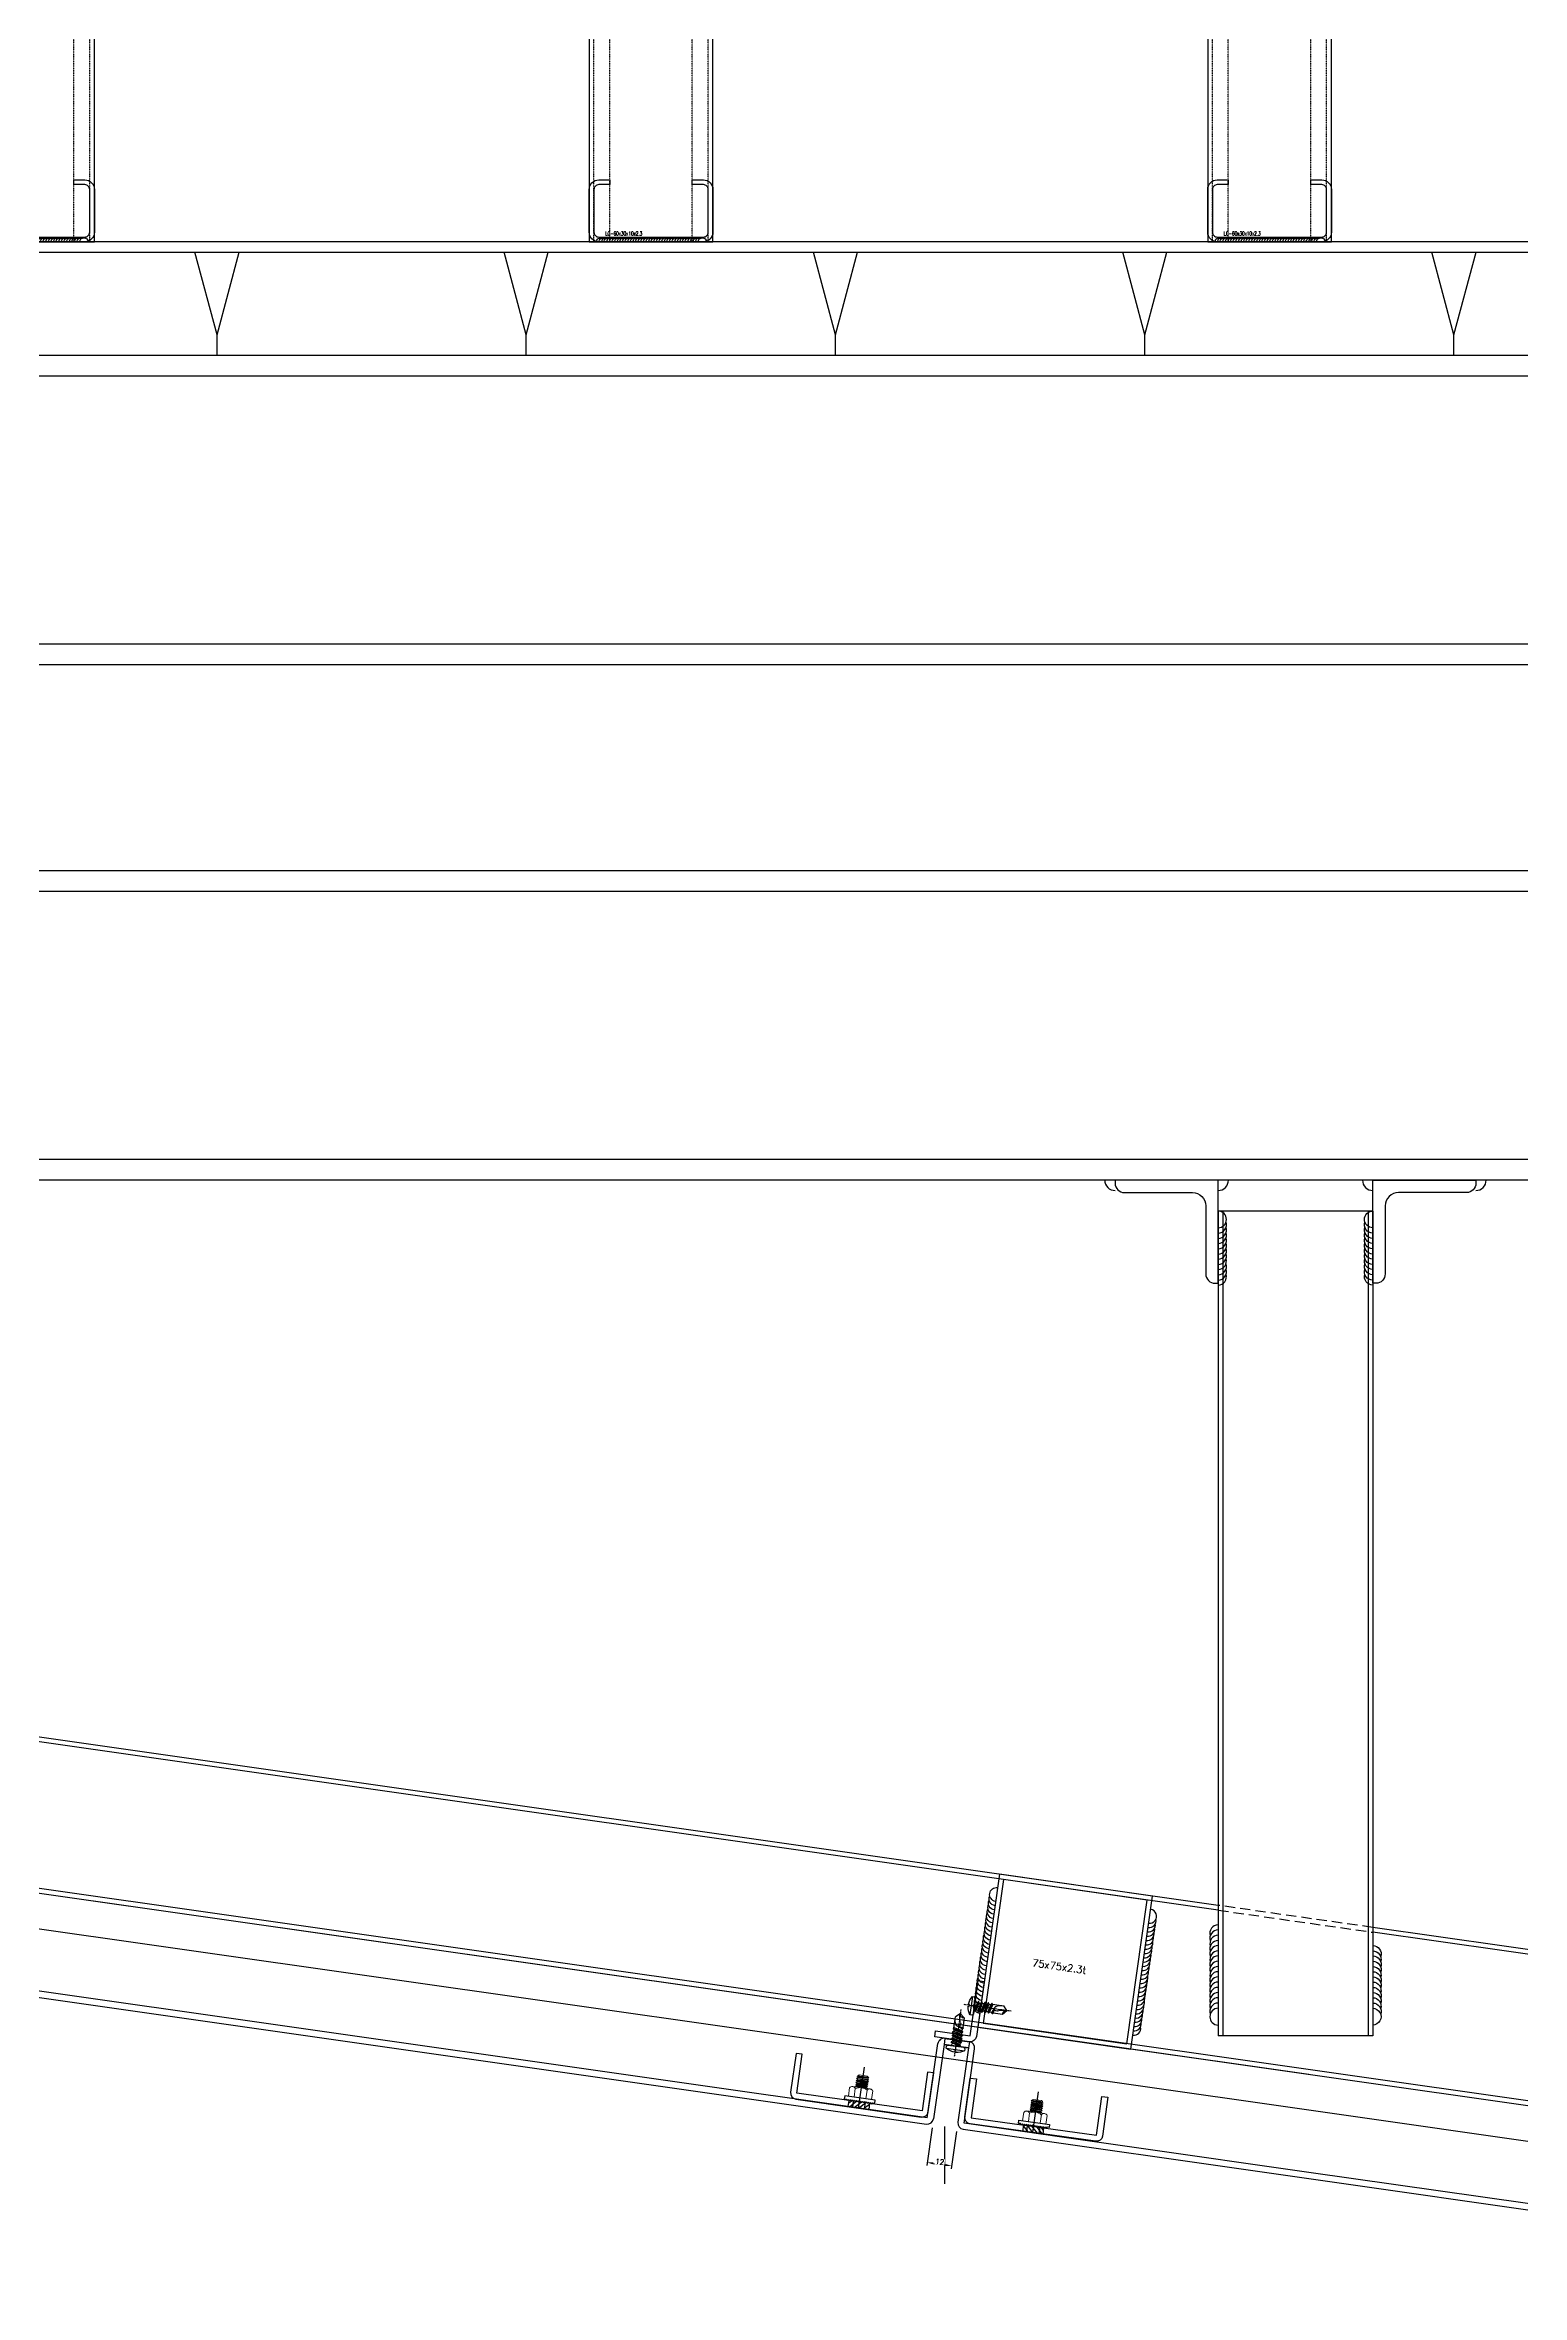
# Model space of a CAD drawing. Extents: x -3378 to 102197, y -3799 to 48702.
# Drawn here: x 57815 to 58531, y 27852 to 28944 of the extents above; entities that cross this region are included whole.
import ezdxf

# ---------------------------------------------------------------- set-up
doc = ezdxf.new("R2010")
doc.units = 0
for name, pattern in [('CENTER', [2, 1.25, -0.25, 0.25, -0.25]), ('HIDDEN', [0.375, 0.25, -0.125]), ('Hidden 1_16_', [0.023813, 0.015875, -0.007938])]:
    doc.linetypes.add(name, pattern=pattern)
for name, color, linetype in [('##-鐵件', 1, 'Continuous'), ('11', 11, 'Continuous'), ('24WELD', 55, 'Continuous'), ('3', 3, 'Continuous'), ('4', 4, 'Continuous'), ('6', 6, 'Continuous'), ('ARR', 6, 'Continuous'), ('BCM-DIM', 54, 'Continuous'), ('BCM-SIL', 8, 'Continuous'), ('GM_ANNO_DIMS', 4, 'Continuous'), ('GM_SECT_15', 15, 'Continuous'), ('GM_STEL_PRIM', 3, 'Continuous'), ('STRUCTURAL', 3, 'Continuous'), ('螺絲、螺栓', 4, 'Continuous'), ('視覺模型鋁擠型暫替', 4, 'Continuous'), ('金屬面材 METAL PANEL', 2, 'Continuous'), ('鐵件', 6, 'Continuous'), ('隱藏線 HIDDEN', 8, 'HIDDEN')]:
    doc.layers.add(name, color=color, linetype=linetype)
doc.layers.add('#不列印', color=250, linetype='Continuous', plot=False)
doc.layers.add('不顯示', color=254, linetype='Continuous', plot=False)
doc.layers.add('12', color=3, linetype='Continuous', lineweight=9)
doc.styles.add('DIM', font='simplex.shx', dxfattribs={"bigfont": 'chineset.shx'})
doc.styles.add('romans', font='romans.shx', dxfattribs={"width": 0.5, "bigfont": ' chineset.shx'})
doc.styles.get("Standard").update_dxf_attribs({"font": 'romans.shx', "bigfont": 'chinese.shx'})
doc.dimstyles.new('b4-3', dxfattribs={"dimtxt": 5, "dimasz": 3, "dimexe": 1.5, "dimexo": 1.5, "dimgap": 0, "dimtad": 1, "dimtxsty": 'Standard', "dimcen": -1.5, "dimdle": 1, "dimclrd": 256, "dimclre": 256, "dimclrt": 3, "dimadec": 0, "dimazin": 0, "dimtfac": 1, "dimtmove": 0, "dimatfit": 3, "dimfxl": 0.18, "dimtfill": 1, "dimarcsym": 1})

# ---------------------------------------------------------------- blocks, each defined once
blk = doc.blocks.new('St-LC-60x30x10x2_3')
at = {"layer": 'STRUCTURAL', "color": 0, "linetype": 'ByBlock', "lineweight": -2}
blk.add_lwpolyline([(14.8, 38.4), (14.8, 36.1), (9.4, 36.1, 0.414214), (7.1, 33.8), (7.1, 13, 0.414214), (9.4, 10.7), (60.2, 10.7, 0.414214), (62.5, 13), (62.5, 33.8, 0.414214), (60.2, 36.1), (54.8, 36.1), (54.8, 38.4), (60.2, 38.4, -0.414214), (64.8, 33.8), (64.8, 13, -0.414214), (60.2, 8.4), (9.4, 8.4, -0.414214), (4.8, 13), (4.8, 33.8, -0.414214), (9.4, 38.4)], format="xyb", close=True, dxfattribs=at)
at = {"layer": 'Defpoints', "color": 0, "linetype": 'ByBlock', "lineweight": -2, "style": 'romans', "width": 0.6}
blk.add_text('LC-60x30x10x2.3', height=2, rotation=360, dxfattribs=at).set_placement((12.6, 11.4))
blk = doc.blocks.new('*U730')
at = {"layer": '##-鐵件', "color": 1}
blk.add_lwpolyline([(1692.3, 30), (1489.8, 30), (1489.8, -30), (1692.3, -30)], close=True, dxfattribs=at)
at = {"color": 251, "linetype": 'Hidden 1_16_', "ltscale": 5}
for p, q in [((1692.3, 27.7), (1489.8, 27.7)), ((1692.3, 20), (1489.8, 20)), ((1692.3, -20), (1489.8, -20)), ((1692.3, -27.7), (1489.8, -27.7))]:
    blk.add_line(p, q, dxfattribs=at)
at = {"layer": '#不列印', "rotation": 90}
blk.add_blockref('St-LC-60x30x10x2_3', (1700.6, -34.8), dxfattribs=at)
blk = doc.blocks.new('*U240')
at = {"layer": '鐵件', "rotation": 270}
blk.add_blockref('*U730', (0, 1591), dxfattribs=at)
blk = doc.blocks.new('*U241')
at = {"color": 0, "linetype": 'ByBlock', "lineweight": -2}
for p in [(1500, 0), (1800, 0), (2100, 0)]:
    blk.add_blockref('*U240', p, dxfattribs=at)
blk = doc.blocks.new('*U731')
for centre, end in [((2.7, 84), 196.3529), ((2.8, 86.5), 196.3529), ((2.9, 89), 196.3529), ((3, 94), 196.3529), ((3, 91.5), 196.3529), ((3.1, 96.4), 196.3529), ((3.2, 98.9), 196.3529), ((3.3, 101.4), 196.3529), ((2, 61.5), 196.3529), ((2.1, 64), 196.3529), ((2.2, 69), 196.3529), ((2.2, 66.5), 196.3529), ((2.3, 71.5), 196.3529), ((2.4, 74), 196.3529), ((2.5, 76.5), 196.3529), ((2.6, 81.5), 196.3529), ((2.6, 79), 196.3529), ((1.3, 41.5), 196.3529), ((1.4, 44), 196.3529), ((1.5, 46.5), 196.3529), ((1.6, 49), 196.3529), ((1.7, 54), 196.3529), ((1.7, 51.5), 196.3529), ((1.8, 56.5), 196.3529), ((1.9, 59), 196.3529), ((0.6, 19), 196.3529), ((0.7, 21.5), 196.3529), ((0.8, 24), 196.3529), ((0.9, 29), 196.3529), ((0.9, 26.5), 196.3529), ((1, 31.5), 196.3529), ((1.1, 34), 196.3529), ((1.2, 36.5), 196.3529), ((1.3, 39), 196.3529), ((0.1, 4), 268.1431), ((0.2, 6.5), 196.3529), ((0.3, 9), 196.3529), ((0.4, 11.5), 196.3529), ((0.5, 16.5), 196.3529), ((0.5, 14), 196.3529)]:
    blk.add_arc(centre, 4, 88.1431, end)
blk = doc.blocks.new('*U242')
at = {"layer": '24WELD', "xscale": -0.5062500000000003, "yscale": 0.5062500000000004, "zscale": 0.5062500000000004, "rotation": 88.14306280164571}
blk.add_blockref('*U731', (26.7, -1), dxfattribs=at)
blk = doc.blocks.new('*U243')
at = {"color": 0, "linetype": 'ByBlock', "lineweight": -2}
for p in [(1200, 0), (1500, 0), (1800, 0)]:
    blk.add_blockref('*U242', p, dxfattribs=at)
blk = doc.blocks.new('陽台地板')
for name, p in [('*U241', (100, -148.7, 0)), ('*U243', (400.2, -249, 0))]:
    blk.add_blockref(name, p)
blk = doc.blocks.new('*U779')
at = {"layer": 'GM_STEL_PRIM'}
for p, q in [((0, -15), (-10.7, 25)), ((0, -15), (10.7, 25)), ((0, -25), (0, -15))]:
    blk.add_line(p, q, dxfattribs=at)
blk = doc.blocks.new('*U780')
at = {"layer": 'GM_ANNO_DIMS', "color": 0, "linetype": 'ByBlock', "lineweight": -2}
for p in [(1650, 0), (1800, 0), (1950, 0), (2100, 0), (2250, 0)]:
    blk.add_blockref('*U779', p, dxfattribs=at)
blk = doc.blocks.new('*U298')
for centre, end in [((3.9, -0.7), 170.022), ((6.4, -1.1), 98.2318), ((8.9, -1.6), 98.2318), ((11.3, -2), 98.2318), ((13.8, -2.4), 98.2318), ((16.3, -2.9), 98.2318), ((18.7, -3.3), 98.2318), ((21.2, -3.7), 98.2318), ((23.6, -4.2), 98.2318), ((26.1, -4.6), 98.2318), ((28.6, -5), 98.2318), ((31, -5.5), 98.2318)]:
    blk.add_arc(centre, 4, 350.022, end)
blk = doc.blocks.new('*U299')
for centre, end in [((3.9, -0.7), 170.022), ((6.4, -1.1), 98.2318), ((8.9, -1.6), 98.2318), ((11.3, -2), 98.2318), ((13.8, -2.4), 98.2318), ((16.3, -2.9), 98.2318), ((18.7, -3.3), 98.2318), ((21.2, -3.7), 98.2318), ((23.6, -4.2), 98.2318), ((26.1, -4.6), 98.2318), ((28.6, -5), 98.2318), ((31, -5.5), 98.2318)]:
    blk.add_arc(centre, 4, 350.022, end)
blk = doc.blocks.new('75x75x2.3t')
at = {"layer": 'GM_SECT_15'}
for points in [[(0, -75), (75, -75), (75, 0), (0, 0)], [(2.3, -72.7), (72.7, -72.7), (72.7, -2.3), (2.3, -2.3)]]:
    blk.add_lwpolyline(points, close=True, dxfattribs=at)
at = {"layer": '不顯示', "linetype": 'Continuous', "insert": (21.8, -38.5), "char_height": 3.5, "attachment_point": 1, "style": 'DIM'}
blk.add_mtext_dynamic_manual_height_columns('75x75x2.3t', width=3.486, gutter_width=17.5, heights=[0], dxfattribs=at)
blk = doc.blocks.new('*U286')
for centre, end in [((-69, 2.2), 286.3529), ((-66.5, 2.2), 286.3529), ((-64, 2.1), 286.3529), ((-61.5, 2), 286.3529), ((-59, 1.9), 286.3529), ((-56.5, 1.8), 286.3529), ((-54, 1.7), 286.3529), ((-51.5, 1.7), 286.3529), ((-49, 1.6), 286.3529), ((-46.5, 1.5), 286.3529), ((-44, 1.4), 286.3529), ((-41.5, 1.3), 286.3529), ((-39, 1.3), 286.3529), ((-36.5, 1.2), 286.3529), ((-34, 1.1), 286.3529), ((-31.5, 1), 286.3529), ((-29, 0.9), 286.3529), ((-26.5, 0.9), 286.3529), ((-24, 0.8), 286.3529), ((-21.5, 0.7), 286.3529), ((-19, 0.6), 286.3529), ((-16.5, 0.5), 286.3529), ((-14, 0.5), 286.3529), ((-11.5, 0.4), 286.3529), ((-9, 0.3), 286.3529), ((-6.5, 0.2), 286.3529), ((-4, 0.1), 358.1431)]:
    blk.add_arc(centre, 4, 178.1431, end)
blk = doc.blocks.new('*U287')
for centre, end in [((-69, 2.2), 286.3529), ((-66.5, 2.2), 286.3529), ((-64, 2.1), 286.3529), ((-61.5, 2), 286.3529), ((-59, 1.9), 286.3529), ((-56.5, 1.8), 286.3529), ((-54, 1.7), 286.3529), ((-51.5, 1.7), 286.3529), ((-49, 1.6), 286.3529), ((-46.5, 1.5), 286.3529), ((-44, 1.4), 286.3529), ((-41.5, 1.3), 286.3529), ((-39, 1.3), 286.3529), ((-36.5, 1.2), 286.3529), ((-34, 1.1), 286.3529), ((-31.5, 1), 286.3529), ((-29, 0.9), 286.3529), ((-26.5, 0.9), 286.3529), ((-24, 0.8), 286.3529), ((-21.5, 0.7), 286.3529), ((-19, 0.6), 286.3529), ((-16.5, 0.5), 286.3529), ((-14, 0.5), 286.3529), ((-11.5, 0.4), 286.3529), ((-9, 0.3), 286.3529), ((-6.5, 0.2), 286.3529), ((-4, 0.1), 358.1431)]:
    blk.add_arc(centre, 4, 178.1431, end)
blk = doc.blocks.new('*U276')
for centre, end in [((3.9, -0.7), 170.022), ((6.4, -1.1), 98.2318), ((8.9, -1.6), 98.2318), ((11.3, -2), 98.2318), ((13.8, -2.4), 98.2318), ((16.3, -2.9), 98.2318), ((18.7, -3.3), 98.2318), ((21.2, -3.7), 98.2318), ((23.6, -4.2), 98.2318), ((26.1, -4.6), 98.2318), ((28.6, -5), 98.2318), ((31, -5.5), 98.2318), ((33.5, -5.9), 98.2318)]:
    blk.add_arc(centre, 4, 350.022, end)
blk = doc.blocks.new('*U277')
for centre, end in [((3.9, -0.7), 170.022), ((6.4, -1.1), 98.2318), ((8.9, -1.6), 98.2318), ((11.3, -2), 98.2318), ((13.8, -2.4), 98.2318), ((16.3, -2.9), 98.2318), ((18.7, -3.3), 98.2318), ((21.2, -3.7), 98.2318), ((23.6, -4.2), 98.2318), ((26.1, -4.6), 98.2318), ((28.6, -5), 98.2318), ((31, -5.5), 98.2318), ((33.5, -5.9), 98.2318), ((35.9, -6.3), 98.2318), ((38.4, -6.8), 98.2318), ((40.9, -7.2), 98.2318), ((43.3, -7.6), 98.2318)]:
    blk.add_arc(centre, 4, 350.022, end)
blk = doc.blocks.new('M5x16圓頭自攻')
at = {"layer": 'ARR', "color": 0, "linetype": 'CENTER', "ltscale": 0.87}
blk.add_line((18, 0), (-5.1, 0), dxfattribs=at)
at = {"layer": 'ARR', "color": 0, "linetype": 'ByBlock', "ltscale": 0.3}
for p, q in [((-1.6, -4.5), (-1.6, 4.5)), ((0.5, 2.2), (1.1, 1.9)), ((0.7, 2.1), (1.6, -2.5)), ((1.9, 1.9), (1.1, 1.9)), ((2.2, 2.5), (3.2, -2.5)), ((3.5, 1.9), (2.7, 1.9)), ((3.8, 2.5), (4.8, -2.5)), ((5.1, 1.9), (4.3, 1.9)), ((5.4, 2.5), (6.4, -2.5)), ((6.8, 1.9), (5.9, 1.9)), ((7.2, 2.5), (8.2, -2.5)), ((8.4, 1.9), (7.7, 1.9)), ((8.7, 1.9), (8, 1.9)), ((9.1, 2.5), (9.7, -0.6)), ((14.1, 2.1), (9.5, 2.1)), ((15.8, 0.1), (14.1, 2.1)), ((15.8, 0.1), (15.9, 0.1)), ((16, 0), (16, 0)), ((2.1, -1.9), (2.9, -1.9)), ((3.7, -1.9), (4.5, -1.9)), ((5.3, -1.9), (6.1, -1.9)), ((6.9, -1.9), (7.8, -1.9)), ((8.5, -2.1), (12.9, -2.1)), ((15.8, -0.1), (14.1, -2.1)), ((15.8, -0.1), (15.9, -0.1))]:
    blk.add_line(p, q, dxfattribs=at)
blk.add_lwpolyline([(-3, -0.5, 0.134476), (-1.6, -4.5), (-0.6, -4.5, 0.198912), (-0.4, -4.4), (-0.1, -4.1, 0.198912), (0, -3.9), (0, 3.9, 0.198912), (-0.1, 4.1), (-0.4, 4.4, 0.198912), (-0.6, 4.5), (-1.6, 4.5, 0.134562), (-3, 0.5), (-2.5, 0.5), (-2.5, -0.5), (-3, -0.5)], format="xyb", dxfattribs=at)
blk.add_lwpolyline([(1.1, 1.9), (2.1, -1.9), (1.8, -2.5), (1.6, -2.5), (1.3, -1.9), (0.3, 1.9), (0.5, 2.2)], dxfattribs=at)
for points in [[(3.2, -2.5), (2.9, -1.9), (1.9, 1.9), (2.2, 2.5), (2.4, 2.5), (2.7, 1.9), (3.7, -1.9), (3.4, -2.5)], [(4.8, -2.5), (4.5, -1.9), (3.5, 1.9), (3.8, 2.5), (4, 2.5), (4.3, 1.9), (5.3, -1.9), (5, -2.5)], [(6.4, -2.5), (6.1, -1.9), (5.1, 1.9), (5.4, 2.5), (5.6, 2.5), (5.9, 1.9), (6.9, -1.9), (6.6, -2.5)], [(8.2, -2.5), (7.8, -1.9), (6.8, 1.9), (7.2, 2.5), (7.3, 2.5), (7.7, 1.9), (8.7, -1.9), (8.3, -2.5)], [(9.1, 2.5), (8.7, 1.9), (9.7, -0.6), (9.5, 2.1), (9.2, 2.5)]]:
    blk.add_lwpolyline(points, close=True, dxfattribs=at)
for centre, radius, start, end in [((0.7, 3.1), 0.874, 220.3388, 257.7802), ((10.9, -0.3), 1.2, 56.152, 236.152), ((14.9, 6.9), 7.01, 241.6458, 278.008), ((15.9, 1.7), 1.82, 168.8617, 267.6865), ((15.9, 0), 0.05, 0, 90), ((1.2, -3.3), 1.44, 84.7312, 144.22), ((13.5, 4.9), 7.01, 241.6458, 274.9541), ((15.9, 0), 0.05, 270, 0)]:
    blk.add_arc(centre, radius, start, end, dxfattribs=at)
blk = doc.blocks.new('*U255')
blk.add_blockref('M5x16圓頭自攻', (0, 0))
blk = doc.blocks.new('A$C19b21843')
at = {"layer": '11'}
blk.add_lwpolyline([(3.5, 4), (3, 3.5), (3.5, 3), (3, 2.5), (3.5, 2), (3, 1.5), (3.5, 1), (3.5, 0), (5, 0), (5, 15), (3.5, 15), (3.5, 14), (3, 13.5), (3.5, 13), (3, 12.5), (3.5, 12), (3, 11.5), (3.5, 11), (3, 10.5), (3.5, 10), (3, 9.5), (3.5, 9), (3, 8.5), (3.5, 8), (3, 7.5), (3.5, 7), (3, 6.5), (3.5, 6), (3, 5.5), (3.5, 5), (3, 4.5)], close=True, dxfattribs=at)
at = {"layer": '12'}
for p, q in [((5, 13.2), (9.2, 13.2)), ((10, 11.8), (10, 3.2)), ((9.2, 10.4), (5, 10.4)), ((9.2, 4.6), (5, 4.6)), ((9.2, 1.8), (5, 1.8)), ((10, 10), (10.2, 10)), ((10, 4.9), (10, 4.6)), ((10.6, 5), (10.3, 5)), ((10.5, 10.5), (10.9, 4.6)), ((10.7, 10), (11.1, 10)), ((11.5, 5), (11.1, 5)), ((11.3, 10.5), (11.8, 4.6)), ((11.6, 10), (11.9, 10)), ((12.4, 5), (12, 5)), ((12.2, 10.5), (12.6, 4.6)), ((12.5, 10), (12.8, 10)), ((13.2, 5), (12.9, 5)), ((13.1, 10.5), (13.5, 4.6)), ((13.4, 10), (13.7, 10)), ((14.1, 5), (13.8, 5)), ((14, 10.5), (14.4, 4.6)), ((14.2, 10), (14.6, 10)), ((15, 5), (14.6, 5)), ((14.8, 10.5), (15.3, 4.6))]:
    blk.add_line(p, q, dxfattribs=at)
for points in [[(10, 4.6), (10, 4.6), (10.3, 5), (10, 8.4)], [(15.1, 10), (15.5, 10), (15.5, 5.4)], [(15.5, 10), (16, 9.5), (16, 5.5), (15.5, 5)]]:
    blk.add_lwpolyline(points, dxfattribs=at)
for points in [[(10.7, 10), (10.5, 10.5), (10.2, 10), (10.6, 5), (10.9, 4.6), (11.1, 5)], [(11.6, 10), (11.3, 10.5), (11.1, 10), (11.5, 5), (11.8, 4.6), (12, 5)], [(12.5, 10), (12.2, 10.5), (11.9, 10), (12.4, 5), (12.6, 4.6), (12.9, 5)], [(13.4, 10), (13.1, 10.5), (12.8, 10), (13.2, 5), (13.5, 4.6), (13.8, 5)], [(14.2, 10), (14, 10.5), (13.7, 10), (14.1, 5), (14.4, 4.6), (14.6, 5)], [(15.1, 10), (14.8, 10.5), (14.6, 10), (15, 5), (15.3, 4.6), (15.5, 5)]]:
    blk.add_lwpolyline(points, close=True, dxfattribs=at)
for centre, radius, start, end in [((8.3, 11.8), 1.66, 300, 60), ((4.6, 7.5), 5.37, 327.686, 32.314), ((8.3, 3.2), 1.66, 300, 60)]:
    blk.add_arc(centre, radius, start, end, dxfattribs=at)
at = {"layer": '3'}
for p, q in [((0, 12), (3.3, 8.8)), ((1.8, 12.5), (3.4, 10.9)), ((3, 10.5), (0, 10.5)), ((0, 9.7), (3.1, 6.6)), ((0, 7.5), (3.5, 4)), ((0, 5.2), (2.7, 2.5)), ((0, 4.5), (3, 4.5)), ((0, 3), (0.5, 2.5))]:
    blk.add_line(p, q, dxfattribs=at)
at = {"layer": '4'}
blk.add_line((0, 7.5), (20, 7.5), dxfattribs=at)
at = {"layer": '6'}
blk.add_lwpolyline([(0, 12.5), (3, 12.5), (3.5, 12), (3, 11.5), (3.5, 11), (3, 10.5), (3.5, 10), (3, 9.5), (3.5, 9), (3, 8.5), (3.5, 8), (3, 7.5), (3.5, 7), (3, 6.5), (3.5, 6), (3, 5.5), (3.5, 5), (3, 4.5), (3.5, 4), (3, 3.5), (3.5, 3), (3, 2.5), (0, 2.5)], close=True, dxfattribs=at)
blk = doc.blocks.new('*D850')
at = {"layer": 'Defpoints', "color": 0, "transparency": 16777216}
for p in [(58245.2, 27934.8), (58257.1, 27933.1, 0)]:
    blk.add_point(p, dxfattribs=at)
at = {"layer": '不顯示', "lineweight": -2, "transparency": 16777216}
for p, q in [((58245, 27933.3), (58242.4, 27915.1)), ((58256.8, 27931.6), (58254.2, 27913.4)), ((58245.5, 27916.1), (58251.5, 27915.3))]:
    blk.add_line(p, q, dxfattribs=at)
at = {"layer": '不顯示', "transparency": 16777216}
for points in [[(58245.6, 27916.6), (58245.5, 27915.6), (58242.6, 27916.5)], [(58251.6, 27915.8), (58251.4, 27914.8), (58254.5, 27914.8)]]:
    blk.add_solid(points, dxfattribs=at)
at = {"layer": '不顯示', "color": 3, "transparency": 16777216, "insert": (58248.7, 27916.9), "char_height": 2.5, "attachment_point": 5, "rotation": 351.8791, "bg_fill": 3, "box_fill_scale": 1.1, "bg_fill_color": 256, "bg_fill_true_color": 13158600, "bg_fill_transparency": 0}
blk.add_mtext('12', dxfattribs=at)
at = {"layer": 'Defpoints', "color": 0, "transparency": 16777216}
blk.add_point((58254.5, 27914.8), dxfattribs=at)

msp = doc.modelspace()

# ---------------------------------------------------------------- linework, layer by layer
at = {"color": 2}
for centre, start, end in [((58333.707, 28392.995), 180, 270), ((58383.707, 28392.995), 270, 360), ((58458.707, 28392.995), 180, 270), ((58508.707, 28392.995), 270, 360)]:
    msp.add_arc(centre, 5, start, end, dxfattribs=at)
msp.add_arc((58383.707, 28392.995), 5, 179.999999, 180)
at = {"layer": 'GM_SECT_15'}
for p, q in [((58458.707, 28377.995, 0), (58383.707, 28377.995, 0)), ((58383.707, 28377.995, 0), (58383.707, 27977.995, 0)), ((58386.007, 28377.995, 0), (58386.007, 27977.995, 0)), ((58456.407, 28377.995, 0), (58456.407, 27977.995, 0)), ((58458.707, 28377.995, 0), (58458.707, 27977.995, 0)), ((58427.722, 27959.186, 0), (55938.651, 28314.367, 0)), ((58741.129, 27914.464, 0), (55938.652, 28314.367, 0)), ((58741.454, 27916.741, 0), (55940.931, 28316.365, 0)), ((58383.707, 28041.232, 0), (57458.707, 28173.224, 0)), ((58383.707, 28041.232, 0), (57458.707, 28173.224, 0)), ((58383.707, 28038.909, 0), (57458.707, 28170.901, 0)), ((58751.724, 27988.719, 0), (58458.707, 28030.53, 0)), ((58751.724, 27988.719, 0), (58458.707, 28030.53, 0)), ((58751.399, 27986.442, 0), (58458.707, 28028.207, 0)), ((58458.707, 27977.995, 0), (58383.707, 27977.995, 0))]:
    msp.add_line(p, q, dxfattribs=at)
at = {"layer": 'GM_SECT_15', "elevation": 0}
for points in [[(58377.707, 28347.495, 0.41421356), (58382.207, 28342.995), (58383.707, 28342.995), (58383.707, 28392.995), (58333.707, 28392.995), (58333.707, 28391.495, 0.41421356), (58338.207, 28386.995), (58371.207, 28386.995, -0.41421356), (58377.707, 28380.495)], [(58464.707, 28347.495, -0.41421356), (58460.207, 28342.995), (58458.707, 28342.995), (58458.707, 28392.995), (58508.707, 28392.995), (58508.707, 28391.495, -0.41421356), (58504.207, 28386.995), (58471.207, 28386.995, 0.41421356), (58464.707, 28380.495)]]:
    msp.add_lwpolyline(points, format="xyb", close=True, dxfattribs=at)
at = {"layer": 'GM_STEL_PRIM', "elevation": 0}
msp.add_lwpolyline([(58871.111, 28848.085), (56209.614, 28848.085), (56209.623, 28928.076), (56204.623, 28928.077), (56204.614, 28848.086, 0.41424728), (56209.614, 28843.085), (58871.111, 28843.085)], format="xyb", close=True, dxfattribs=at)
at = {"layer": '不顯示'}
msp.add_line((58251.111, 27906.111), (58251.111, 27933.908), dxfattribs=at)
at = {"layer": '視覺模型鋁擠型暫替', "linetype": 'Continuous'}
for p, q in [((58876.111, 28792.995, 0), (56233.707, 28792.995, 0)), ((58876.111, 28782.995, 0), (56233.707, 28782.995, 0)), ((58876.111, 28652.995, 0), (56233.707, 28652.995, 0)), ((58876.111, 28642.996, 0), (56233.707, 28642.996, 0)), ((58947.081, 28542.995, 0), (56233.707, 28542.995, 0)), ((58947.081, 28532.995, 0), (56233.707, 28532.995, 0)), ((58947.081, 28402.995, 0), (56183.927, 28402.995, 0)), ((58947.081, 28392.995, 0), (56083.707, 28392.995, 0))]:
    msp.add_line(p, q, dxfattribs=at)
at = {"layer": '金屬面材 METAL PANEL'}
for p, q in [((57517.652, 28071.901, 0), (58428.852, 27941.88, 0)), ((57502.596, 28040.716, 0), (58242.201, 27935.179, 0)), ((58242.625, 27938.149, 0), (57503.02, 28043.686, 0)), ((58242.625, 27938.149, 0), (58247.767, 27974.185, 0)), ((58250.737, 27973.761, 0), (58245.595, 27937.726, 0)), ((58251.161, 27976.731, 0), (58250.737, 27973.761, 0)), ((58250.737, 27973.761, 0), (58262.617, 27972.066, 0)), ((58262.617, 27972.066, 0), (58250.737, 27973.761, 0)), ((58263.041, 27975.036, 0), (58251.161, 27976.731, 0)), ((58251.161, 27976.731, 0), (58263.041, 27975.036, 0)), ((58263.041, 27975.036, 0), (58262.617, 27972.066, 0)), ((58262.617, 27972.066, 0), (58257.475, 27936.03, 0)), ((58260.445, 27935.606, 0), (58265.587, 27971.642, 0)), ((58428.852, 27941.88), (58730.693, 27898.809)), ((58260.021, 27932.637, 0), (58427.722, 27908.707, 0)), ((58427.722, 27911.737, 0), (58260.445, 27935.607, 0)), ((58823.866, 27855.21), (58427.722, 27911.737)), ((58427.722, 27908.707), (58823.442, 27852.24))]:
    msp.add_line(p, q, dxfattribs=at)
at = {"layer": '金屬面材 METAL PANEL', "elevation": 0}
msp.add_lwpolyline([(58246.627, 27980.375), (58263.461, 27978.006), (58267.251, 28004.739), (58270.221, 28004.321), (58266.432, 27977.588, -0.41421356), (58263.043, 27975.035), (58246.209, 27977.404)], format="xyb", close=True, dxfattribs=at)
at = {"layer": '金屬面材 METAL PANEL', "linetype": 'Continuous', "elevation": 0}
for points in [[(58179.011, 27969.448), (58176.327, 27950.639, 0.41421344), (58178.873, 27947.245), (58239.655, 27938.572, 0.41421356), (58243.049, 27941.118), (58245.733, 27959.928), (58245.733, 27959.928), (58242.763, 27960.351), (58242.763, 27960.351), (58240.079, 27941.542), (58179.297, 27950.215), (58181.981, 27969.025), (58179.011, 27969.448)], [(58330.219, 27948.173), (58327.609, 27929.353, -0.41421344), (58324.225, 27926.794), (58263.409, 27935.23, -0.41421356), (58260.85, 27938.613), (58263.461, 27957.433), (58263.461, 27957.433), (58266.432, 27957.021), (58266.432, 27957.021), (58263.822, 27938.201), (58324.637, 27929.765), (58327.248, 27948.585), (58330.219, 27948.173)]]:
    msp.add_lwpolyline(points, format="xyb", dxfattribs=at)
at = {"layer": '金屬面材 METAL PANEL'}
for centre, start, end in [((58250.737, 27973.761, 0), 81.879077, 171.879077), ((58262.617, 27972.066, 0), 351.879072, 81.879072), ((58242.625, 27938.149, 0), 261.879076, 351.87901), ((58260.445, 27935.607, 0), 171.879139, 261.879073)]:
    msp.add_arc(centre, 3, start, end, dxfattribs=at)
at = {"layer": '隱藏線 HIDDEN', "linetype": 'HIDDEN', "ltscale": 20}
for p, q in [((58458.707, 28030.53, 0), (58383.707, 28041.232, 0)), ((58383.707, 28038.909, 0), (58458.707, 28028.207, 0))]:
    msp.add_line(p, q, dxfattribs=at)

# ---------------------------------------------------------------- block references
at = {"layer": '24WELD'}
for name, p, xscale, yscale, zscale, rotation in [('*U298', (58383.707, 28377.995, 0), 1.012500000000001, 1.012500000000001, 1.012500000000001, 279.9783111793436), ('*U299', (58458.707, 28377.995, 0), -1.012500000000001, 1.012500000000001, 1.012500000000001, 80.02168882065637), ('*U286', (58276.72, 28049.858, 0), -0.8437500000000008, 0.8437500000000008, 0.8437500000000008, 260.0217577098238), ('*U287', (58350.968, 28039.263, 0), 0.8437500000000008, 0.8437500000000008, 0.8437500000000008, 83.73640239755889), ('*U277', (58383.707, 27983.231, 0), 1.012500000000001, 1.012500000000001, 1.012500000000001, 99.97831117934365), ('*U276', (58458.707, 27983.231, 0), -1.012500000000001, 1.012500000000001, 1.012500000000001, 260.0216888206563)]:
    msp.add_blockref(name, p, dxfattribs=dict(at, xscale=xscale, yscale=yscale, zscale=zscale, rotation=rotation))
at = {"layer": 'BCM-DIM', "rotation": 81.87907304458106}
msp.add_blockref('A$C19b21843', (58216.689, 27941.849, 0), dxfattribs=at)
at = {"layer": 'BCM-DIM', "xscale": -1, "rotation": 262.1025777342891}
msp.add_blockref('A$C19b21843', (58286.388, 27932.042, 0), dxfattribs=at)
at = {"layer": 'BCM-SIL', "xscale": -1}
for p, rotation in [((58265.496, 27992.362, 0), 171.9908253894112), ((58256.439, 27972.941, 0), 261.9908253894112)]:
    msp.add_blockref('*U255', p, dxfattribs=dict(at, rotation=rotation))
at = {"layer": 'GM_ANNO_DIMS'}
msp.add_blockref('*U780', (56248.097, 28818.085, 0), dxfattribs=at)
at = {"layer": 'GM_SECT_15', "rotation": 351.8790773316075}
msp.add_blockref('75x75x2.3t', (58277.65, 28056.372, 0), dxfattribs=at)
at = {"layer": '螺絲、螺栓'}
msp.add_blockref('陽台地板', (56208.631, 29098.085, 0), dxfattribs=at)

# ---------------------------------------------------------------- next in the draw order: dimensions: what is measured, and where the dimension line sits
at = {"layer": '不顯示'}
dim = msp.add_aligned_dim(p1=(58245.171, 27934.755), p2=(58257.051, 27933.06, 0), distance=-18.399, dimstyle='b4-3', override={"dimtxt": 2.5}, dxfattribs=at)
dim.commit()
dim.dimension.update_dxf_attribs({"geometry": '*D850', "text_midpoint": (58248.689, 27916.931)})

doc.saveas('drawing.dxf')
